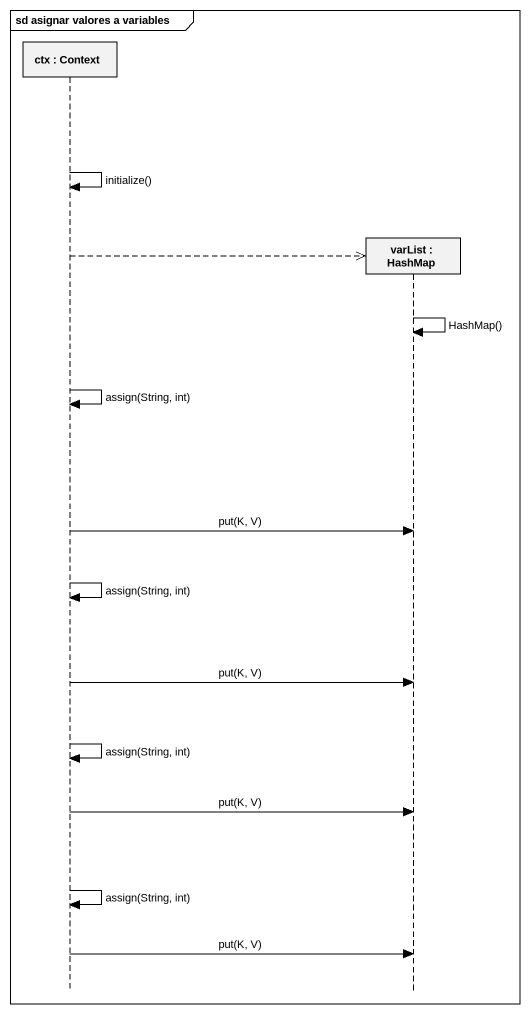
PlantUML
@startuml
mainframe sd asignar valores a variables
hide footbox
participant "ctx : Context" as ctx
participant "varList : HashMap" as varList

ctx -> ctx : initialize()
ctx -->> varList **
varList -> varList : HashMap()
ctx -> ctx : assign(String, int)
ctx -> varList : put(K, V)
ctx -> ctx : assign(String, int)
ctx -> varList : put(K, V)
ctx -> ctx : assign(String, int)
ctx -> varList : put(K, V)
ctx -> ctx : assign(String, int)
ctx -> varList : put(K, V)
@enduml
